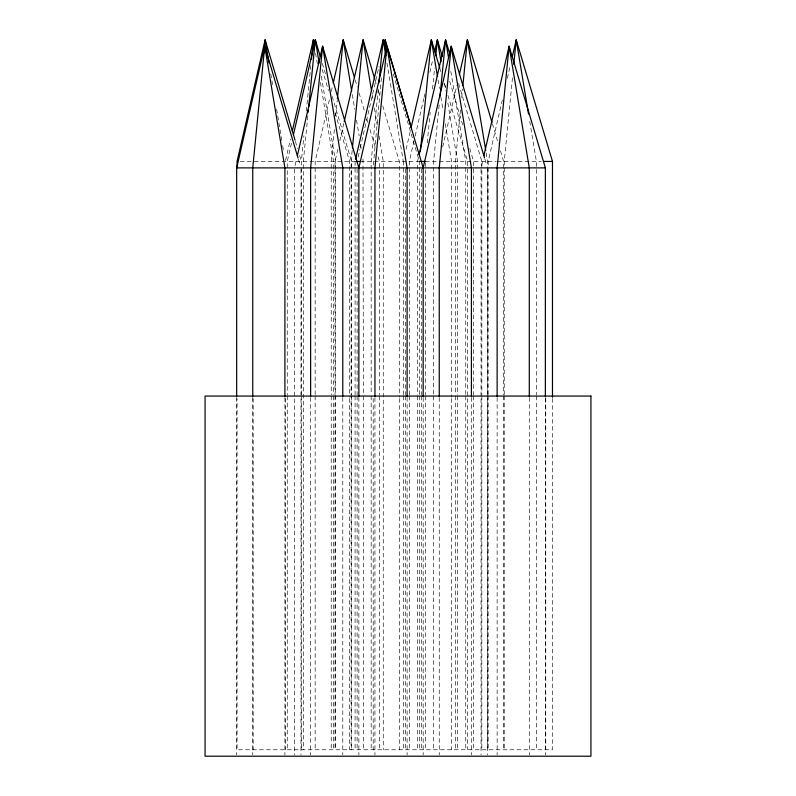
<?xml version="1.0" encoding="UTF-8"?>
<svg xmlns="http://www.w3.org/2000/svg" width="796" height="796" viewBox="0 0 796 796"><rect width="100%" height="100%" fill="white"/><g stroke="black" fill="none" stroke-linecap="round" stroke-linejoin="round"><path stroke-width="0.6" stroke-dasharray="3.98 2.98" d="M301.385 394.796L301.385 161.449L303.923 135.648M306.341 111.072L310.808 65.6M307.813 115.987L303.336 161.449L303.336 749.772M334.37 129.499L331.226 161.449L331.226 394.796M335.703 115.987L337.275 100.007M352.19 150.394L351.106 161.449L351.106 749.772M378.299 88.953L371.165 161.449L371.165 394.796M381.413 77.889L373.195 166.414M427.193 143.021L430.218 112.296M432.517 88.953L434.576 68.058M439.163 104.923L433.601 161.449L433.601 394.796M460.486 109.838L455.411 161.449L455.411 394.796M461.69 97.55L462.546 88.953M512.465 77.889L504.236 161.449L504.236 394.796M285.555 160.344L290.47 139.021M291.455 143.27L287.256 161.449L287.256 394.796M295.067 165.667L296.59 159.031M329.325 99.958L315.156 161.449L315.156 394.796M331.275 91.54L332.38 86.724M337.832 149.29L335.026 161.449L335.026 394.796M339.773 140.862L343.932 122.813M358.14 157.031L359.921 149.29M360.2 148.086L379.065 66.267M403.313 394.796L403.313 161.449L404.079 158.135M406.119 149.29L410.278 131.24M414.049 140.862L409.303 161.449L409.303 394.796M415.164 136.046L423.761 98.754M424.039 97.55L424.875 93.938M429.86 72.287L432.915 59.053M418.288 158.135L417.522 161.449L417.522 394.796M442.685 146.882L456.834 85.52M481.57 165.667L483.092 159.031M502.336 99.958L488.167 161.449L488.167 394.796M507.331 78.297L510.385 65.063M240.283 161.449L357.334 161.449M360.329 161.449L421.432 161.449M425.382 161.449L496.216 161.449M497.221 161.449L541.34 161.449M492.376 123.659L498.356 143.738M500.475 150.822L503.639 161.449L503.639 394.796M484.854 159.031L486.834 165.667M458.595 83.5L481.839 161.449L481.839 394.796M449.68 81.142L462.705 124.833M469.749 148.464L473.62 161.449L473.62 394.796M440.168 69.332L440.875 71.69M444.387 83.5L445.8 88.227M447.909 95.311L467.63 161.449L467.63 397.274M393.343 74.048L419.392 161.449L419.392 394.796M375.045 79.958L376.1 83.5M378.209 90.585L379.971 96.495M382.786 105.938L399.333 161.449L399.333 397.274M355.165 79.958L357.285 87.043M359.046 92.953L364.677 111.848M366.787 118.932L367.842 122.475M369.961 129.559L375.234 147.28M378.05 156.722L379.463 161.449L379.463 394.796M322.35 63.421L325.514 74.048M332.211 96.495L351.573 161.449L351.573 394.796M322.151 69.332L328.489 90.585M335.176 113.022L349.613 161.449L349.613 397.274M295.396 141.37L297.545 148.583M299.624 155.548L301.385 161.449M298.351 159.031L300.331 165.667M529.738 121.31L536.395 161.449L536.395 394.796M486.147 152.931L487.56 161.449L487.56 394.796M450.815 71.431L465.76 161.449L465.76 394.796M444.616 83.59L445.83 90.893M447.85 103.062L457.541 161.449L457.541 394.796M438.029 79.948L439.442 88.456M440.855 96.973L443.074 110.355M445.292 123.738L451.551 161.449L451.551 397.274M386.965 62.914L403.313 161.449M372.16 94.545L373.165 100.624M374.379 107.928L377.204 124.952M379.015 135.907L383.264 161.449L383.264 749.772M352.28 94.545L354.708 109.142M356.518 120.087L359.145 135.907M360.558 144.424L361.364 149.29M362.986 159.021L363.384 394.796M321.365 76.297L335.494 161.449L335.494 749.772M315.574 53.183L317.385 64.128M320.42 82.376L333.534 161.449L333.534 394.796M270.769 73.859L272.789 86.028M276.62 109.142L281.874 140.773M282.68 145.638L283.684 151.718M552.474 398.517L552.474 749.772L237.069 749.772L237.069 398.537M545.767 398.537L545.767 749.772M545.369 397.502L545.369 754.956M536.395 396.03L536.395 749.772M529.29 397.502L529.29 754.956M504.236 396.03L504.236 749.772M503.639 396.03L503.639 749.772M497.132 397.502L497.132 754.956M488.167 396.03L488.167 749.772M487.56 396.03L487.56 749.772M487.49 169.12L487.49 754.956M481.839 396.03L481.839 749.772M481.053 169.12L481.053 754.956M473.62 396.03L473.62 749.772M471.411 397.502L471.411 754.956M467.63 398.517L467.63 749.772M465.76 396.03L465.76 749.772M457.541 396.03L457.541 749.772M455.411 396.03L455.411 749.772M451.551 398.517L451.551 749.772M439.253 397.502L439.253 754.956M433.601 396.03L433.601 749.772M425.382 162.692L425.382 394.796M425.382 396.03L425.382 749.772M423.173 397.502L423.173 754.956M421.432 168.901L421.432 394.796M421.432 396.03L421.432 749.772M419.392 396.03L419.392 749.772M417.522 396.03L417.522 749.772M409.303 396.03L409.303 749.772M407.104 397.502L407.104 754.956M405.353 168.901L405.353 394.796M405.353 396.03L405.353 749.772M403.313 396.03L403.313 749.772M399.333 398.517L399.333 749.772M379.463 396.03L379.463 749.772M374.946 397.502L374.946 754.956M373.195 398.517L373.195 749.772M371.165 396.03L371.165 749.772M363.384 396.03L363.384 749.772M358.867 397.502L358.867 754.956M357.115 168.901L357.115 394.796M357.115 396.03L357.115 749.772M355.086 161.449L355.086 394.796M355.086 396.03L355.086 749.772M351.573 396.03L351.573 749.772M349.613 398.517L349.613 749.772M342.787 397.502L342.787 754.956M335.026 396.03L335.026 749.772M333.534 396.03L333.534 749.772M331.226 396.03L331.226 749.772M315.156 396.03L315.156 749.772M310.629 397.502L310.629 754.956M301.385 396.03L301.385 749.772M300.988 169.12L300.988 754.956M294.55 169.12L294.55 754.956M287.256 396.03L287.256 749.772M285.306 398.517L285.306 749.772M284.908 397.502L284.908 754.956M253.148 398.517L253.148 749.772M252.75 397.502L252.75 754.956M236.671 397.502L236.671 754.956"/><path stroke-width="1.19" d="M263.784 53.312L265.118 39.8L295.047 140.196M311.415 59.461L313.345 39.8L314.758 44.526M308.171 112.296L308.42 109.838M308.659 107.38L315.306 39.8L320.241 56.337M337.395 98.784L343.195 39.8L354.469 77.59M352.429 147.937L363.075 39.8L374.687 78.774M378.896 82.804L383.135 39.8L386.299 50.427M384.558 45.939L385.165 39.8L411.224 127.201M420.358 151.618L431.362 39.8L439.81 68.148M435.78 55.77L437.352 39.8L442.277 56.337M440.009 96.326L445.571 39.8L449.79 53.969M462.904 85.262L467.381 39.8L492.027 122.475M513.788 64.377L516.206 39.8L552.474 161.449L552.474 397.274M236.671 396.259L236.671 167.886L264.72 46.228L298.022 157.926M292.311 131.041L313.345 39.8L314.36 45.879M293.396 134.852L315.306 39.8L319.146 62.914M297.356 155.718L322.599 46.228L358.867 167.886L358.867 396.259M333.216 83.112L343.195 39.8L351.673 90.893M344.21 121.609L363.075 39.8L371.553 90.893M355.593 159.24L383.135 39.8L385.752 55.611M384.329 43.412L385.165 39.8L386.776 49.531M358.867 167.886L386.916 46.228L423.173 167.886L423.173 396.259M411.114 127.629L431.362 39.8L437.422 76.297M434.576 51.83L437.352 39.8L440.984 61.7M419.054 154.812L445.571 39.8L448.596 58.048M423.173 167.886L451.223 46.228L484.525 157.926M459.332 74.695L467.381 39.8L485.749 150.504M483.859 155.718L509.102 46.228L545.369 167.886L545.369 396.259M512.325 56.645L516.206 39.8L528.524 114.007M356.16 161.449L360.638 161.449M420.736 161.449L425.412 161.449M543.817 161.449L552.474 161.449M236.671 167.886L545.369 167.886M268.949 62.914L265.118 39.8L237.069 161.449L237.069 167.657M529.29 396.259L529.29 167.886L509.102 46.228L497.132 167.886L497.132 396.259M471.411 396.259L471.411 167.886L451.223 46.228L439.253 167.886L439.253 396.259M407.104 396.259L407.104 167.886L386.916 46.228L374.946 167.886L374.946 396.259M342.787 396.259L342.787 167.886L322.599 46.228L310.629 167.886L310.629 396.259M284.908 396.259L284.908 167.886L264.72 46.228L252.75 167.886L252.75 396.259M590.93 396.06L205.07 396.06L205.07 756.2L590.93 756.2L590.93 396.06"/></g></svg>
